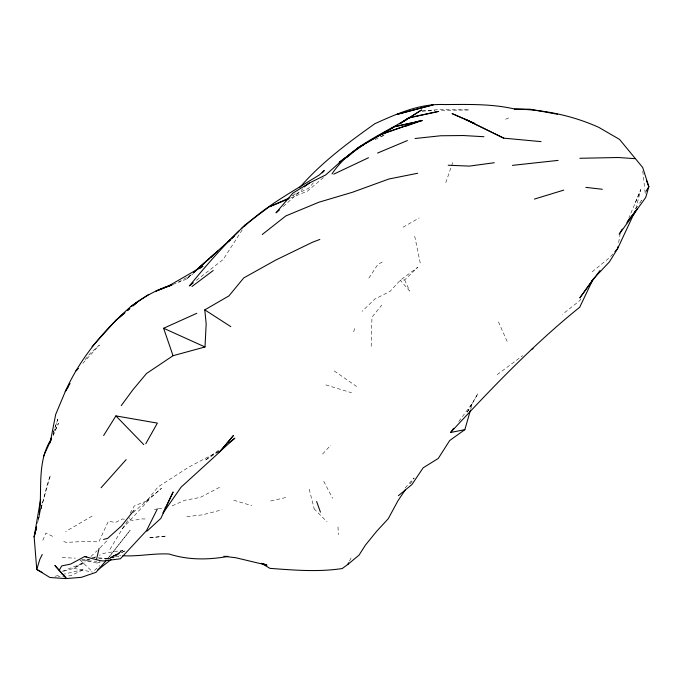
<?xml version="1.0" encoding="UTF-8"?>
<svg xmlns="http://www.w3.org/2000/svg" width="683" height="683" viewBox="0 0 683 683"><rect width="100%" height="100%" fill="white"/><g stroke="black" fill="none" stroke-linecap="round" stroke-linejoin="round"><path stroke-width="0.51" stroke-dasharray="3.42 2.56" d="M371.185 346.383L371.97 317.177L381.754 305.147M618.644 242.559L620.07 234.397M38.444 518.67L38.922 516.647M37.463 523.409L38.231 520.301M38.487 519.259L39.247 516.152M41.031 508.903L47.332 484.213L50.44 475.172L40.971 508.647M38.342 519.797L39.093 516.775M41.074 508.724L42.568 502.688M635.805 208.827L640.782 189.661L628.864 217.962M470.707 409.254L472.465 403.132L478.006 393.451L467.385 411.96M353.674 331.801L355.297 326.192M445.811 182.651L451.326 166.524M451.676 165.525L452.718 162.545M635.386 202.723L640.782 189.661M42.807 540.304L45.898 533.056L54.375 537.197M53.061 435.652L58.456 423.34L53.154 434.977M349.5 561.016L352.095 555.834M467.3 412.122L472.465 403.132L458.703 421.59M130.103 513.198L134.252 505.992L148.817 500.05L122.658 528.326L109.493 550.139M122.47 528.651L129.633 517.791M580.849 298.872L579.739 300.665L562.45 314.325M242.209 229.872L223.196 259.497L194.911 281.507M368.888 278.126L377.784 264.483L382.224 262.059M410.218 483.905L414.214 478.049M635.651 208.947L639.245 203.671M85.068 359.728L90.233 353.384L99.428 345.052L81.704 364.585M405.156 487.986L413.992 477.921M313.377 182.873L308.614 188.286L292.759 195.679M612.805 253.991L609.39 257.773L591.358 272.474M322.581 454.05L330.743 445.188M100.153 547.689L108.238 539.493M404.669 279.928L409.698 291.078L400.255 280.218L404.669 279.928L417.697 267.343L400.255 280.218L390.121 291.291L374.813 299.094L362.092 311.346M87.842 559.343L73.73 568.35L62.503 571.534M90.95 556.44L97.174 550.652M190.864 274.993L186.228 279.262L178.622 282.258M94.493 570.39L99.735 565.652M283.291 206.479L302.962 188.756M189.985 275.881L186.228 279.262L193.75 273.362M133.125 512.515L161.487 488.311L146.128 501.544L158.063 486.902L188.867 467.052L219.806 450.771M323.46 177.537L307.435 191.112L289.891 198.352M112.857 558.131L122.863 550.285L103.97 553.273L99.317 555.245M497.198 374.651L522.623 355.664M292.52 195.756L297.54 191.957M218.577 450.285L204.874 460.462L219.858 450.84M374.976 139.673L384.17 134.901M381.541 136.728L384.128 134.927M107.786 559.437L122.863 550.285L110.313 558.062L107.479 559.138M92.137 516.066L65.636 531.536M403.038 227.208L419.149 217.962M178.391 282.147L190.736 275.198M219.525 487.329L200.29 497.429L184.845 500.263L170.46 506.607M81.687 560.077L97.063 563.065L99.838 561.802M105.378 559.292L125.894 550.524L110.313 558.062L98.676 558.677M90.011 559.206L86.289 560.786L96.841 561.255M93.733 557.627L95.594 556.833M505.548 119.243L509.578 117.596M172.91 284.512L177.665 282.634M62.324 571.278L84.41 562.707L73.73 568.35L91.94 571.961M97.063 563.065L100.845 561.639M313.941 508.707L327.037 521.778M55.075 576.264L61.299 574.787M62.332 574.54L84.103 569.366L70.759 575.726L58.243 576.785M270.681 500.989L287.671 497.096M154.315 509.492L157.346 508.946M158.354 508.767L164.407 507.682M186.852 516.672L202.646 514.82L222.112 509.749M422.162 110.936L437.948 109.681L469.375 109.912L439.16 110.39M81.755 559.573L89.157 559.181M422.205 111.15L434.917 110.578M145.146 518.978L141.253 518.909L133.484 520.378L128.421 519.737M113.694 555.518L120.78 555.689M62.162 557.635L75.369 558.131M91.992 557.226L97.251 557.687M98.309 557.78L107.777 558.617L118.185 556.158L120.396 558.771M124.383 519.225L122.359 518.969L115.256 522.563L108.426 521.12L98.839 541.858L83.224 541.534L65.978 542.396L61.897 540.612M233.765 500.229L251.796 505.659M325.868 384.922L351.574 392.768M334.269 370.963L356.594 386.458M79.638 559.684L92.948 572.158M323.751 481.284L332.595 498.325M498.428 321.872L507.23 341.594M309.194 489.207L314.163 508.63M414.709 236.241L420.651 264.953M642.763 171.109L644.761 189.063M644.88 190.122L645.35 194.348M338.025 526.935L338.29 534.687M57.859 419.191L52.804 434.243L57.859 419.191M641.644 200.162L639.937 202.774L641.644 200.162M130.103 530.315L107.777 558.617L130.103 530.315M164.868 536.146L148.578 537.914L165.738 536.121L164.868 536.146"/><path stroke-width="1.02" d="M121.241 405.617L132.869 389.822L146.504 373.499L173.047 355.698L205.011 346.973L206.172 323.879L204.798 309.869L228.942 295.893L243.771 277.896L275.847 260.018L312.524 242.217L319.849 239.443M40.007 508.937L39.349 515.17C42.397 489.566 36.592 461.776 51.379 438.862M40.451 504.78L40.673 502.697M106.394 560.231L96.013 572.337L81.405 577.331L65.858 578.595L49.893 577.494L36.754 569.426L34.15 536.872L40.587 499.41M617.936 246.648L617.577 248.689L609.356 261.956L593.092 279.185M43.422 456.321L50.448 441.269L55.673 414.496L65.269 391.581C80.031 358.396 103.679 330.273 130.854 306.522C143.174 297.114 156.731 289.669 171.501 284.845M96.585 559.189L99.129 548.253M36.532 526.755L34.15 536.872L36.447 527.549M35.618 530.862L36.609 526.841M614.845 251.72L617.577 248.689L635.284 210.842M398.351 495.721L411.917 484.546L423.161 467.821L438.298 458.413L449.662 440.569L464.841 429.658L470.416 410.278M50.448 441.269L51.456 438.255M49.739 443.224L51.43 438.213M592.648 280.115L579.696 307.248C532.868 344.906 491.41 388.542 450.575 432.493L464.841 429.658M163.032 512.856L173.098 492.025L160.855 518.388L146.965 531.169M42.235 554.451L39.879 559.266L36.754 569.426L42.098 572.397M157.303 509.066L146.546 530.597L120.396 558.771L103.475 560.956L100.094 560.623L84.624 556.577L70.648 564.073L61.692 565.917L59.199 570.348L66.473 578.535L54.888 565.481L59.199 570.348M261.358 563.244L269.93 568.358C293.921 570.143 318.329 572.183 342.226 568.538L347.775 564.474L348.637 562.749M145.786 443.702L157.389 423.11L115.897 415.904L103.637 435.515M622.239 229.078L619.225 234.218L645.7 197.515L648.85 186.715L642.686 167.48L619.575 139.434L598.837 127.388C572.695 115.547 543.472 109.493 514.828 109.067C491.632 103.662 467.821 104.448 444.189 104.55C419.499 103.466 396.849 113.848 374.856 123.7C347.989 142.824 321.326 162.545 299.615 187.629M70.076 383.496L65.269 391.581L68.548 386.117M646.007 191.385L648.85 186.715L646.57 180.867M590.308 283.658L592.537 280.073L591.282 281.738M244.514 226.278C266.396 205.557 293.844 190.788 319.371 174.925L324.263 170.502L322.222 172.825M626.815 222.846L629.094 219.354M405.54 489.446L397.95 500.776L388.268 518.687L376.487 531.485L365.388 545.162L359.045 555.117L347.775 564.474M632.996 215.444L634.763 212.865M163.169 512.942L181.055 487.175L219.081 452.556L233.347 435.6L219.081 452.556M590.078 283.436L579.799 297.925L599.973 270.562M450.575 432.493L453.7 428.301M627.984 220.908L634.831 212.234M630.136 218.184L637.316 209.058M331.998 173.917C349.491 147.246 380.67 135.106 406.906 119.09L400.784 123.341M134.022 510.278L121.48 525.953L107.641 538.383L103.551 539.433M77.973 368.461L76.035 370.835L78.161 368.496M101.101 487.73L126.15 459.608M124.255 313.207L115.623 320.66L92.034 346.716M228.096 241.799L239.076 230.974M241.27 228.814L245.667 224.485L268.726 207.137M245.667 224.485C225.373 243.464 207.043 264.5 189.362 285.929L193.323 282.771M195.5 270.733L230.18 239.793M193.852 272.363L217.757 251.105L210.603 257.482M228.856 241.116L230.367 239.742M231.887 238.367L234.167 236.301M279.364 210.023L275.983 212.865L292.93 193.084L309.254 183.087L325.714 174.933L344.463 158.243M193.912 272.363L204.243 263.151M207.427 260.317L209.015 258.9M220.225 451.181L234.85 438.196L228.848 442.652M127.397 310.492L129.753 308.46M346.588 157.756L358.618 147.451L394.586 126.679L422.128 120.618L394.586 126.679L358.618 147.451L339.22 162.383L351.779 153.043M115.623 320.66L125.032 312.618M127.388 310.603L129.744 308.588M132.878 305.907L137.59 301.886L132.895 305.796M262.255 234.508L285.81 215.939L318.927 202.211L352.419 192.282L388.866 179.014L417.595 173.269M200.435 268.12L202.945 266.157L167.207 286.766L155.963 291.112L171.629 284.948M97.848 569.895L111.184 559.437M304.234 186.886L309.254 183.087M191.974 286.519L213.216 270.511M353.452 151.797L363.706 144.728M403.969 121.13L421.556 109.98L403.764 121.309M531.306 349.645L533.047 348.441M130.854 306.522L148.715 294.416M399.359 123.947L408.28 118.125L411.021 117.228L438.648 111.389L408.28 118.125M333.774 174.148L368.487 157.756M173.047 355.698L163.613 328.258L196.824 313.292M289.071 198.07L269.418 206.804L288.909 198.753M377.571 153.052L407.392 140.553M404.584 126.586L420.412 121.113M534.396 199.086L563.765 190.113M494.296 162.733L469.341 166.106L448.227 165.235M558.079 160.403L512.446 165.363M415.042 138.512L440.697 135.763L463.33 135.533L483.948 136.72M579.867 158.277L618.303 157.508L635.113 158.661M514.419 109.109L530.085 109.203L557.55 114.249M122.803 555.74C138.29 556.662 153.615 553.162 169.136 554.015C188.192 560.18 208.341 559.94 227.883 556.432L225.868 556.321M541.047 141.62L503.747 138.154L465.43 119.38L452.069 113.6L474.685 123.486L465.43 119.38L503.747 138.154M84.624 556.577L86.732 556.765M585.869 187.381L602.312 189.276M223.853 556.278L235.917 557.763L267.027 565.191L263.365 563.646M163.613 328.258L205.011 346.973M204.798 309.869L230.803 326.653M115.897 415.904L143.789 444.633M316.622 501.501L320.447 512.156M384.836 132.954L380.038 134.91L419.149 121.156L384.836 132.954M171.894 284.888L168.146 286.39L171.962 284.888M404.481 112.413L396.541 114.539L433.21 104.832L404.481 112.413"/></g></svg>
